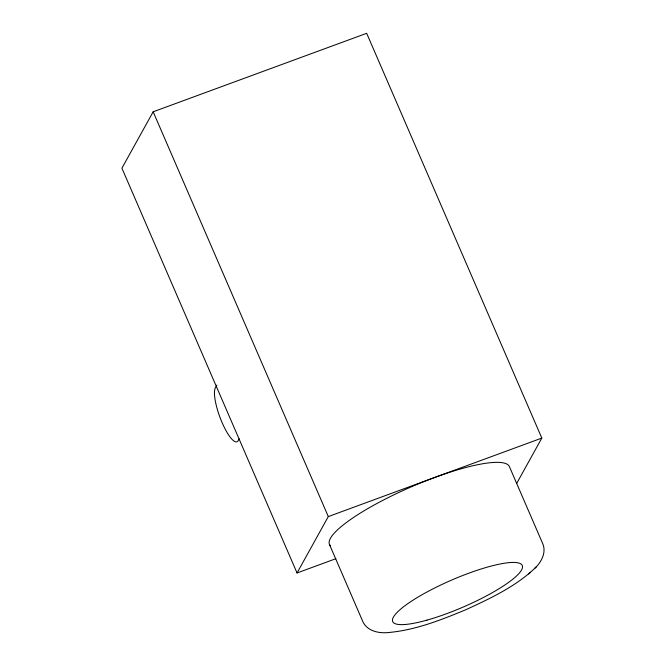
<?xml version="1.0" encoding="UTF-8"?>
<svg xmlns="http://www.w3.org/2000/svg" width="666" height="666" viewBox="0 0 666 666"><rect width="100%" height="100%" fill="white"/><g stroke="black" fill="none" stroke-linecap="round" stroke-linejoin="round"><path stroke-width="1" d="M516.608 483.566L541.816 438.086L366.675 33.3L153.163 111.796L121.911 168.182L297.044 572.976L335.864 558.699M216.85 385.148L215.384 387.787A29.404 7.492 69.8 0 0 222.119 422.652A29.404 7.492 69.8 0 0 238.228 440.592L239.202 438.827M297.044 572.976L328.305 516.583L541.816 438.086M329.454 544.422L362.953 621.861C367.732 631.659 379.87 633.691 389.693 632.409C416.233 629.836 441.392 619.838 465.834 609.723C490.809 598.218 516.516 586.238 536.388 566.766C541.924 560.855 546.145 552.114 542.907 544.08L509.407 466.641A98.019 20.371 -23.4 0 0 407.584 488.478A98.019 20.371 -23.4 0 0 330.486 545.904M534.398 568.597L536.388 566.766M528.638 573.95L530.444 572.285M153.163 111.796L328.305 516.583M427.006 620.113A70.579 14.669 -23.4 0 0 522.494 566.275A70.579 14.669 -23.4 0 0 423.002 594.197A70.579 14.669 -23.4 0 0 427.006 620.113"/></g></svg>
